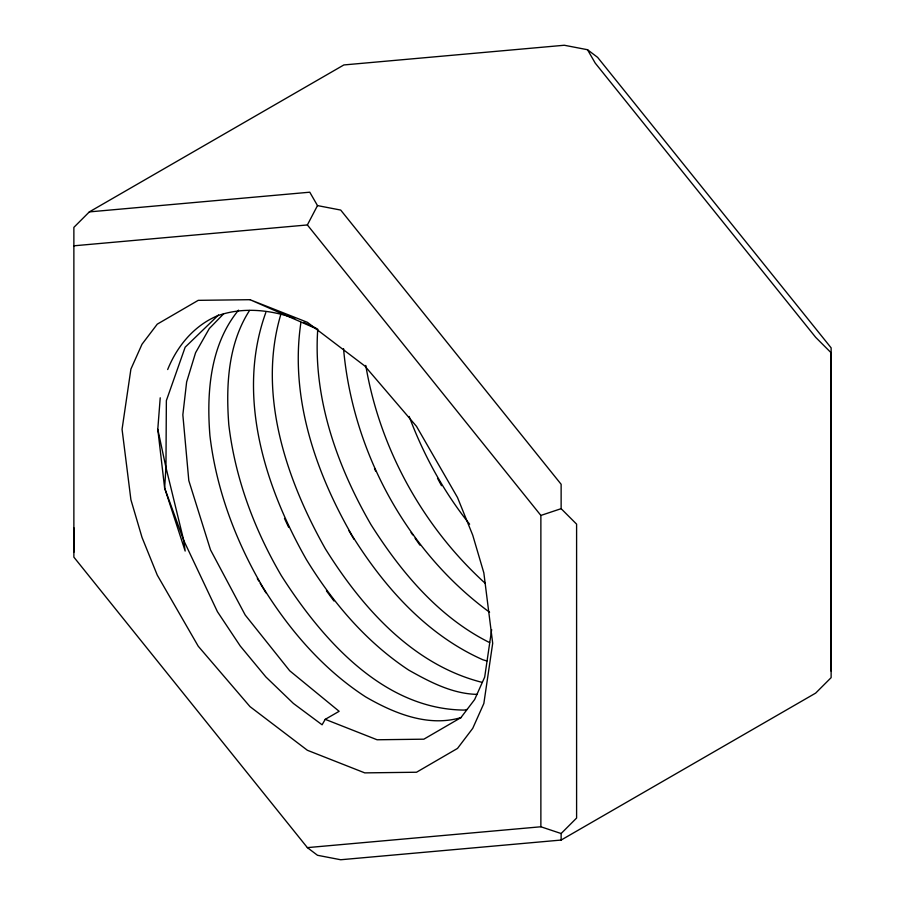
<?xml version="1.0" encoding="UTF-8"?>
<svg xmlns="http://www.w3.org/2000/svg" width="905" height="905" viewBox="0 0 905 905"><rect width="100%" height="100%" fill="white"/><g stroke="black" fill="none" stroke-linecap="round" stroke-linejoin="round"><path stroke-width="1.36" d="M73.871 552.208L73.871 527.807M561.134 840.055L561.134 833.528L576.598 818.052L576.598 524.142L561.134 508.678L561.134 484.277L340.699 210.062L317.497 205.593L309.77 192.199L89.335 211.894L73.871 227.359L73.871 557.141L307.372 847.623L317.497 855.282L340.699 859.75L561.134 840.055L815.665 693.106L831.129 677.641L831.129 347.859L597.628 57.377L587.503 49.718L564.301 45.25L343.866 64.945L89.335 211.894M831.129 671.103L831.129 352.792L815.665 337.327L595.23 63.112L587.503 49.718M157.787 429.298L165.954 467.433L183.726 540.432L185.163 551.055L164.631 488.01L157.787 429.298L160.219 397.804M300.946 322.316C289.679 396.684 315.257 471.697 352.102 535.522C384.15 586.96 426.549 634.778 482.874 659.768L486.901 660.978M317.757 329.25C312.938 397.996 336.943 465.781 370.971 524.629C400.904 571.926 438.71 617.255 489.628 642.595M491.664 629.631L484.695 677.076L474.65 699.531L460.883 717.665L423.857 739.181L377.091 739.77L325.234 719.339L322.09 724.792L293.412 703.457L265.878 676.951L240.244 646L217.426 611.69L183.726 540.432L164.631 488.01L165.954 467.433L166.362 400.61L185.163 347.203L218.512 314.963M265.821 312.519C235.911 395.225 264.746 486.37 306.444 559.641C332.825 602.719 366.299 642.075 408.698 670.085C429.864 681.997 452.545 693.954 477.399 694.384M281.104 313.458C256.997 393.087 285.991 478.96 325.325 548.747C361.898 607.436 412.646 664.813 482.184 682.381M167.674 369.545C177.109 346.163 193.851 325.823 217.415 315.788C242.642 306.874 269.882 309.668 294.747 318.379M73.871 245.809L307.372 224.949L317.497 205.593M249.554 310.46C227.89 344.092 225.865 385.971 228.807 424.773C235.13 478.168 254.226 529.301 281.297 575.58C321.637 638.794 383.03 709.475 464.333 710.074L466.991 709.486M238.547 310.155C210.051 344.737 206.453 392.623 209.926 435.667C216.25 489.062 235.357 540.206 262.416 586.474C289.057 629.642 322.814 669.1 365.643 696.884C394.071 713.355 428.404 727.45 461.437 717.461M223.546 313.911L209.327 328.515L195.571 352.746L186.634 381.978L182.844 414.829L188.806 480.566L210.492 549.833L245.21 615.027L289.724 670.786L339.137 711.307L325.234 719.339M307.372 224.949L540.873 515.431L561.134 508.678M307.372 847.623L540.873 826.774L561.134 833.528M249.984 299.691L198.229 300.347L157.255 324.16L142.006 344.239L130.908 369.093L122.062 429.298L130.908 499.741L142.017 537.412L157.255 575.094L198.229 646.215L249.995 706.624L307.383 750.279L364.772 772.881L416.526 772.237L457.5 748.424L472.738 728.344L483.847 703.49L492.693 643.274L483.836 572.842L472.727 535.16L457.489 497.479L416.515 426.368L364.76 365.948L307.372 322.304L249.984 299.691L317.576 329.262M303.695 322.361L316.365 328.391M489.594 612.266C406.3 551.179 352.554 451.109 343.538 348.617M485.374 583.454C422.952 526.834 379.783 448.552 365.778 365.428M469.627 524.21C443.778 491.935 423.676 455.136 409.162 416.447M326.434 590.829L333.979 601.01M411.074 532.536L412.68 534.832M415.101 538.26L419.92 545.127M257.325 578.589L258.762 580.976M260.21 583.352L265.98 592.877M348.991 530.805L353.923 539.222M437.522 478.27L441.527 485.68M284.487 518.418L288.638 527.264M374.489 468.519L375.62 471.075M540.873 515.431L540.873 826.774"/></g></svg>
